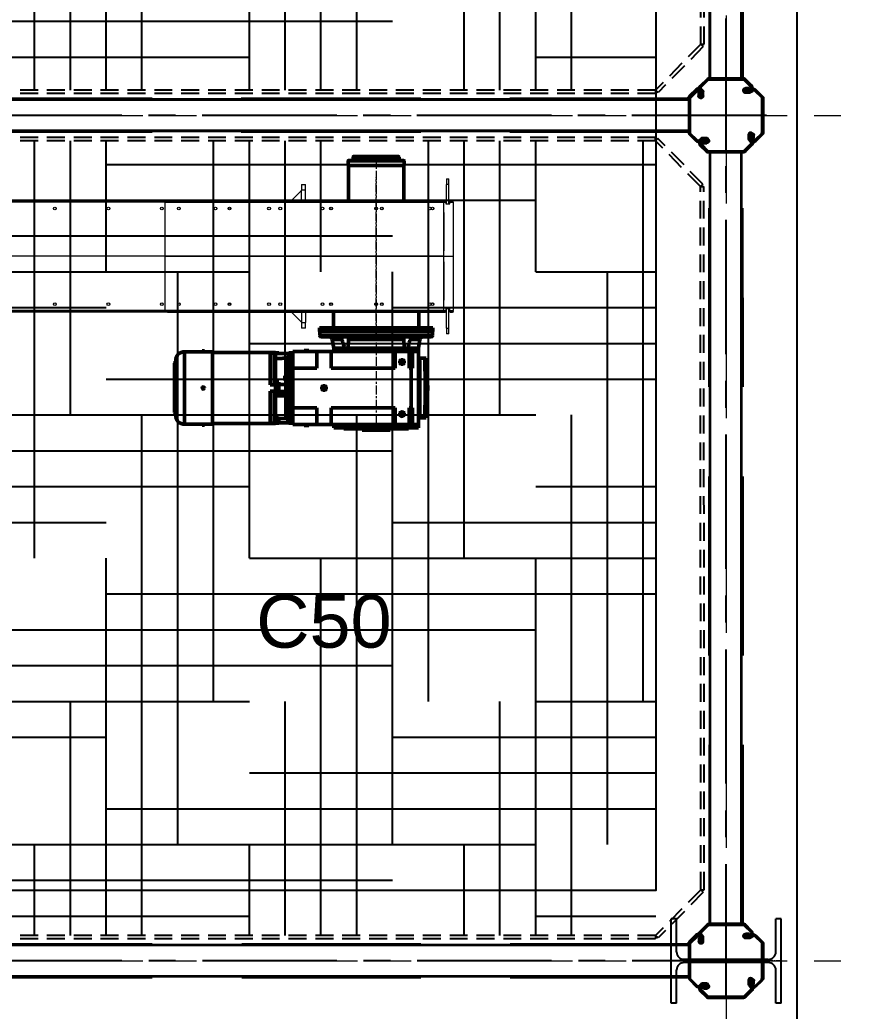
# Model space of a CAD drawing. Header units: millimetres. Extents: x 3220 to 226993, y 817 to 176024.
# Drawn here: x 37794 to 40800, y 67481 to 70998 of the extents above; entities that cross this region are included whole.
import ezdxf

# ---------------------------------------------------------------- set-up
doc = ezdxf.new("R2010")
doc.units = ezdxf.units.MM
for name, pattern in [('AXES', [50.8, 31.75, -6.35, 6.35, -6.35]), ('CENTER', [10.16, 6.35, -1.27, 1.27, -1.27]), ('CENTER2', [28.575, 19.05, -3.175, 3.175, -3.175]), ('GEN3', [6.25, 4.75, -1.5]), ('HIDDEN', [9.525, 6.35, -3.175])]:
    doc.linetypes.add(name, pattern=pattern)
doc.layers.add('3', color=6, linetype='GEN3')
doc.layers.add('cellule', color=7, linetype='Continuous')
doc.layers.add('Axe', color=1, linetype='AXES', lineweight=9)
doc.layers.add('Sichtbare Kanten(DIN)', color=7, linetype='Continuous', lineweight=50, true_color=0x3f3f3f)
doc.layers.add('Sichtbare tangentiale Kanten(DIN)', color=7, linetype='Continuous', lineweight=50, true_color=0x3f3f3f)
doc.styles.add('ARIAL_BOLD', font='arial.ttf')

# ---------------------------------------------------------------- blocks, each defined once
blk = doc.blocks.new("SYST7ME D'AXE")
at = {"layer": 'Axe', "ltscale": 15}
for p, q in [((15000, 18500), (15000, -6500)), ((-500, -3000), (15500, -3000)), ((-500, -6000), (15500, -6000))]:
    blk.add_line(p, q, dxfattribs=at)
blk = doc.blocks.new('palplanche')
at = {"color": 1, "linetype": 'CENTER', "ltscale": 75}
for p, q in [((499.9, 2632.6), (500, -632)), ((642.3, 2500), (-2632, 2500)), ((640.8, -500), (-2632, -500))]:
    blk.add_line(p, q, dxfattribs=at)
at = {"color": 0, "linetype": 'HIDDEN', "ltscale": 100}
for p, q in [((418.9, 2594.3), (418.9, 2599.1)), ((432.3, 2588.3), (432.3, 2593.1)), ((588.3, 2568.8), (593.1, 2568.8)), ((594.3, 2582.2), (599.1, 2582.2)), ((368.5, 2560), (-2367.4, 2560)), ((368.5, 2440), (-2367.4, 2440)), ((412.8, 2432.4), (408, 2432.4)), ((406.8, 2419), (402, 2419)), ((568.7, 2412.9), (568.7, 2408.1)), ((582.1, 2406.9), (582.1, 2402.1)), ((440.5, 2368.6), (439.1, -367.4)), ((560.5, 2368.6), (559.1, -367.4)), ((417.5, -405.7), (417.5, -400.9)), ((430.9, -411.7), (430.9, -406.9)), ((592.9, -417.8), (597.7, -417.8)), ((367.1, -440), (-2367.4, -440)), ((586.9, -431.2), (591.7, -431.2)), ((367.1, -560), (-2367.4, -560)), ((405.4, -581), (400.6, -581)), ((411.4, -567.6), (406.6, -567.6)), ((567.3, -587.1), (567.3, -591.9)), ((580.7, -593.1), (580.7, -597.9))]:
    blk.add_line(p, q, dxfattribs=at)
at = {"color": 4, "linetype": 'ByBlock'}
for p, q in [((361.9, 2438.8), (434.9, 2367.4)), ((434.9, 2367.4), (497.5, 2367.4))]:
    blk.add_line(p, q, dxfattribs=at)
at = {"color": 0, "linetype": 'HIDDEN', "ltscale": 100}
for points in [[(594.3, 2582.2), (594.3, 2570.2, -1), (587.1, 2570.2), (587.1, 2585.2, -0.198912), (588.5, 2588.6), (592.3, 2592.4, 0.414214), (592.3, 2606), (568.5, 2629.8, 0.198912), (561.7, 2632.6), (440.5, 2632.6, 0.198912), (433.7, 2629.8), (410.8, 2606.9, 0.414214), (410.8, 2593.3), (412.9, 2591.2, 0.198912), (419.7, 2588.3), (432.3, 2588.3)], [(599.1, 2582.2), (599.1, 2570.2, -1), (582.3, 2570.2), (582.3, 2585.2, -0.198912), (585.1, 2592), (588.9, 2595.8, 0.414214), (588.9, 2602.6), (565.1, 2626.4, 0.198912), (561.7, 2627.8), (440.5, 2627.8, 0.198912), (437.1, 2626.4), (414.2, 2603.5, 0.414214), (414.2, 2596.7), (416.3, 2594.6, 0.198912), (419.7, 2593.1), (432.3, 2593.1)], [(418.9, 2594.3), (430.9, 2594.3, -1), (430.9, 2587.1), (415.9, 2587.1, -0.198912), (412.5, 2588.6), (408.7, 2592.4, 0.414214), (395.1, 2592.4), (371.3, 2568.6, 0.198912), (368.5, 2561.8), (368.5, 2440.6, 0.198912), (371.3, 2433.8), (394.3, 2410.9, 0.414214), (407.8, 2410.9), (410, 2413, 0.198912), (412.8, 2419.8), (412.8, 2432.4)], [(418.9, 2599.1), (430.9, 2599.1, -1), (430.9, 2582.3), (415.9, 2582.3, -0.198912), (409.1, 2585.2), (405.3, 2589, 0.414214), (398.5, 2589), (374.7, 2565.2, 0.198912), (373.3, 2561.8), (373.3, 2440.6, 0.198912), (374.7, 2437.2), (397.7, 2414.3, 0.414214), (404.4, 2414.3), (406.6, 2416.4, 0.198912), (408, 2419.8), (408, 2432.4)], [(582.1, 2402.1), (570.1, 2402.1, -1), (570.1, 2418.9), (585.1, 2418.9, -0.198912), (591.9, 2416), (595.8, 2412.2, 0.414214), (602.5, 2412.2), (626.3, 2436, 0.198912), (627.7, 2439.4), (627.7, 2560.6, 0.198912), (626.3, 2564), (603.4, 2586.9, 0.414214), (596.6, 2586.9), (594.5, 2584.8, 0.198912), (593.1, 2581.4), (593.1, 2568.8)], [(582.1, 2406.9), (570.1, 2406.9, -1), (570.1, 2414.1), (585.1, 2414.1, -0.198912), (588.5, 2412.7), (592.4, 2408.8, 0.414214), (605.9, 2408.8), (629.7, 2432.6, 0.198912), (632.5, 2439.4), (632.5, 2560.6, 0.198912), (629.7, 2567.4), (606.8, 2590.3, 0.414214), (593.2, 2590.3), (591.1, 2588.2, 0.198912), (588.3, 2581.4), (588.3, 2568.8)], [(402, 2419), (402, 2431, -1), (418.8, 2431), (418.8, 2416, -0.198912), (416, 2409.2), (412.1, 2405.4, 0.414214), (412.1, 2398.6), (435.9, 2374.8, 0.198912), (439.3, 2373.4), (560.5, 2373.4, 0.198912), (563.9, 2374.8), (586.9, 2397.7, 0.414214), (586.9, 2404.5), (584.7, 2406.7, 0.198912), (581.3, 2408.1), (568.7, 2408.1)], [(406.8, 2419), (406.8, 2431, -1), (414, 2431), (414, 2416, -0.198912), (412.6, 2412.6), (408.7, 2408.8, 0.414214), (408.7, 2395.2), (432.5, 2371.4, 0.198912), (439.3, 2368.6), (560.5, 2368.6, 0.198912), (567.3, 2371.4), (590.3, 2394.3, 0.414214), (590.3, 2407.9), (588.1, 2410, 0.198912), (581.3, 2412.9), (568.7, 2412.9)], [(592.9, -417.8), (592.9, -429.8, -1), (585.7, -429.8), (585.7, -414.8, -0.198912), (587.1, -411.4), (590.9, -407.6, 0.414214), (590.9, -394), (567.1, -370.2, 0.198912), (560.3, -367.4), (439.1, -367.4, 0.198912), (432.3, -370.2), (409.4, -393.1, 0.414214), (409.4, -406.7), (411.5, -408.8, 0.198912), (418.3, -411.7), (430.9, -411.7)], [(597.7, -417.8), (597.7, -429.8, -1), (580.9, -429.8), (580.9, -414.8, -0.198912), (583.7, -408), (587.5, -404.2, 0.414214), (587.5, -397.4), (563.7, -373.6, 0.198912), (560.3, -372.2), (439.1, -372.2, 0.198912), (435.7, -373.6), (412.8, -396.5, 0.414214), (412.8, -403.3), (414.9, -405.4, 0.198912), (418.3, -406.9), (430.9, -406.9)], [(417.5, -405.7), (429.5, -405.7, -1), (429.5, -412.9), (414.5, -412.9, -0.198912), (411.1, -411.4), (407.3, -407.6, 0.414214), (393.7, -407.6), (369.9, -431.4, 0.198912), (367.1, -438.2), (367.1, -559.4, 0.198912), (369.9, -566.2), (392.8, -589.1, 0.414214), (406.4, -589.1), (408.6, -587, 0.198912), (411.4, -580.2), (411.4, -567.6)], [(417.5, -400.9), (429.5, -400.9, -1), (429.5, -417.7), (414.5, -417.7, -0.198912), (407.7, -414.8), (403.9, -411, 0.414214), (397.1, -411), (373.3, -434.8, 0.198912), (371.9, -438.2), (371.9, -559.4, 0.198912), (373.3, -562.8), (396.2, -585.7, 0.414214), (403, -585.7), (405.2, -583.6, 0.198912), (406.6, -580.2), (406.6, -567.6)], [(580.7, -597.9), (568.7, -597.9, -1), (568.7, -581.1), (583.7, -581.1, -0.198912), (590.5, -584), (594.3, -587.8, 0.414214), (601.1, -587.8), (624.9, -564, 0.198912), (626.3, -560.6), (626.3, -439.4, 0.198912), (624.9, -436), (602, -413.1, 0.414214), (595.2, -413.1), (593.1, -415.2, 0.198912), (591.7, -418.6), (591.7, -431.2)], [(580.7, -593.1), (568.7, -593.1, -1), (568.7, -585.9), (583.7, -585.9, -0.198912), (587.1, -587.3), (591, -591.2, 0.414214), (604.5, -591.2), (628.3, -567.4, 0.198912), (631.1, -560.6), (631.1, -439.4, 0.198912), (628.3, -432.6), (605.4, -409.7, 0.414214), (591.8, -409.7), (589.7, -411.8, 0.198912), (586.9, -418.6), (586.9, -431.2)], [(400.6, -581), (400.6, -569, -1), (417.4, -569), (417.4, -584, -0.198912), (414.6, -590.8), (410.7, -594.6, 0.414214), (410.7, -601.4), (434.5, -625.2, 0.198912), (437.9, -626.6), (559.1, -626.6, 0.198912), (562.5, -625.2), (585.4, -602.3, 0.414214), (585.4, -595.5), (583.3, -593.3, 0.198912), (579.9, -591.9), (567.3, -591.9)], [(405.4, -581), (405.4, -569, -1), (412.6, -569), (412.6, -584, -0.198912), (411.2, -587.4), (407.3, -591.2, 0.414214), (407.3, -604.8), (431.1, -628.6, 0.198912), (437.9, -631.4), (559.1, -631.4, 0.198912), (565.9, -628.6), (588.8, -605.7, 0.414214), (588.8, -592.1), (586.7, -590, 0.198912), (579.9, -587.1), (567.3, -587.1)]]:
    blk.add_lwpolyline(points, format="xyb", dxfattribs=at)
at = {"layer": '3', "linetype": 'HIDDEN', "ltscale": 10}
for p, q in [((249.2, 2422), (-2250.8, 2422)), ((249.2, 2410.1), (-2250.8, 2410)), ((249.2, 2410.1), (249.2, 2422)), ((259.1, 2418.5), (249.2, 2410.1)), ((409.9, 2247.5), (249.3, 2410)), ((418.4, 2256), (259.1, 2418.5)), ((418.4, 2256), (409.9, 2247.5)), ((409.9, 2247.5), (408.5, -247.5)), ((409.9, 2247.5), (421.9, 2247.5)), ((421.9, 2247.5), (420.5, -247.5)), ((408.5, -247.5), (249.3, -410)), ((417, -256), (257.8, -418.5)), ((417, -256), (408.5, -247.5)), ((408.5, -247.5), (420.5, -247.5)), ((249.2, -410.1), (-2250.8, -410)), ((249.2, -422), (-2250.8, -422)), ((257.8, -418.5), (249.2, -410.1)), ((249.2, -410.1), (249.2, -422))]:
    blk.add_line(p, q, dxfattribs=at)
at = {"layer": 'cellule', "color": 3}
for p, q in [((366.5, 2556.4), (-2369.5, 2556.4)), ((366.5, 2553.4), (-2369.5, 2553.4)), ((366.5, 2445.4), (-2369.5, 2445.4)), ((366.5, 2442.4), (-2369.5, 2442.4)), ((441.5, 2367.4), (441.5, -368)), ((444.5, 2367.4), (444.5, -368)), ((552.5, 2367.4), (552.5, -368)), ((555.5, 2367.4), (555.5, -368)), ((366.5, -443), (-2369.5, -443)), ((366.5, -446), (-2369.5, -446)), ((366.5, -554), (-2369.5, -554)), ((366.5, -557), (-2369.5, -557))]:
    blk.add_line(p, q, dxfattribs=at)
for points in [[(590.7, 2603.3, -0.414214), (590.7, 2591.4), (584.2, 2584.8, 0.198912), (583.1, 2582.3), (583.1, 2568.1, 1), (589.2, 2568.1), (589.2, 2577.7), (594, 2577.7), (594, 2568.1, -1), (578.3, 2568.1), (578.3, 2582.3, -0.198912), (580.8, 2588.2), (587.3, 2594.8, 0.414214), (587.3, 2599.9), (561.7, 2625.5, 0.198912), (559.1, 2626.6), (497, 2626.6), (434.9, 2626.6, 0.198912), (432.4, 2625.5), (409, 2602.2, 0.414214), (409, 2597.1), (415.6, 2590.5, 0.198912), (418.1, 2589.4), (428.6, 2589.4), (428.6, 2584.6), (418.1, 2584.6, -0.198912), (412.2, 2587.1), (405.6, 2593.7, -0.414214), (405.6, 2605.6), (429, 2628.9, -0.198912), (434.9, 2631.4), (497, 2631.4), (559.1, 2631.4, -0.198912), (565.1, 2628.9)], [(394.6, 2591.6, -0.414214), (406.5, 2591.6), (413.1, 2585, 0.198912), (415.7, 2584), (429.8, 2584, 1), (429.8, 2590.1), (420.2, 2590.1), (420.2, 2594.9), (429.8, 2594.9, -1), (429.8, 2579.2), (415.7, 2579.2, -0.198912), (409.7, 2581.7), (403.1, 2588.2, 0.414214), (398, 2588.2), (372.4, 2562.6, 0.198912), (371.3, 2560), (371.3, 2497.9), (371.3, 2435.8, 0.198912), (372.4, 2433.3), (395.7, 2409.9, 0.414214), (400.8, 2409.9), (407.4, 2416.5, 0.198912), (408.5, 2419), (408.5, 2429.5), (413.3, 2429.5), (413.3, 2419, -0.198912), (410.8, 2413.1), (404.2, 2406.5, -0.414214), (392.3, 2406.5), (369, 2429.9, -0.198912), (366.5, 2435.8), (366.5, 2497.9), (366.5, 2560, -0.198912), (369, 2566)], [(602.4, 2407.2, -0.414214), (590.5, 2407.2), (583.9, 2413.8, 0.198912), (581.4, 2414.8), (567.3, 2414.8, 1), (567.3, 2408.7), (576.9, 2408.7), (576.9, 2403.9), (567.3, 2403.9, -1), (567.3, 2419.6), (581.4, 2419.6, -0.198912), (587.3, 2417.1), (593.9, 2410.6, 0.414214), (599, 2410.6), (624.7, 2436.2, 0.198912), (625.7, 2438.8), (625.7, 2500.9), (625.7, 2563, 0.198912), (624.7, 2565.5), (601.3, 2588.9, 0.414214), (596.2, 2588.9), (589.6, 2582.3, 0.198912), (588.6, 2579.8), (588.6, 2569.3), (583.8, 2569.3), (583.8, 2579.8, -0.198912), (586.2, 2585.7), (592.8, 2592.3, -0.414214), (604.7, 2592.3), (628.1, 2568.9, -0.198912), (630.5, 2563), (630.5, 2500.9), (630.5, 2438.8, -0.198912), (628.1, 2432.8)], [(406.3, 2395.5, -0.414214), (406.3, 2407.4), (412.9, 2414, 0.198912), (413.9, 2416.5), (413.9, 2430.7, 1), (407.8, 2430.7), (407.8, 2421.1), (403, 2421.1), (403, 2430.7, -1), (418.7, 2430.7), (418.7, 2416.5, -0.198912), (416.3, 2410.6), (409.7, 2404, 0.414214), (409.7, 2398.9), (435.3, 2373.3, 0.198912), (437.9, 2372.2), (500, 2372.2), (562.1, 2372.2, 0.198912), (564.7, 2373.3), (588, 2396.6, 0.414214), (588, 2401.7), (581.4, 2408.3, 0.198912), (578.9, 2409.4), (568.4, 2409.4), (568.4, 2414.2), (578.9, 2414.2, -0.198912), (584.8, 2411.7), (591.4, 2405.1, -0.414214), (591.4, 2393.2), (568.1, 2369.9, -0.198912), (562.1, 2367.4), (500, 2367.4), (437.9, 2367.4, -0.198912), (432, 2369.9)], [(590.7, -396.1, -0.414214), (590.7, -408), (584.2, -414.6, 0.198912), (583.1, -417.1), (583.1, -431.3, 1), (589.2, -431.3), (589.2, -421.7), (594, -421.7), (594, -431.3, -1), (578.3, -431.3), (578.3, -417.1, -0.198912), (580.8, -411.2), (587.3, -404.6, 0.414214), (587.3, -399.5), (561.7, -373.9, 0.198912), (559.1, -372.8), (497, -372.8), (434.9, -372.8, 0.198912), (432.4, -373.9), (409, -397.2, 0.414214), (409, -402.3), (415.6, -408.9, 0.198912), (418.1, -410), (428.6, -410), (428.6, -414.8), (418.1, -414.8, -0.198912), (412.2, -412.3), (405.6, -405.7, -0.414214), (405.6, -393.8), (429, -370.5, -0.198912), (434.9, -368), (497, -368), (559.1, -368, -0.198912), (565.1, -370.5)], [(394.6, -407.8, -0.414214), (406.5, -407.8), (413.1, -414.4, 0.198912), (415.7, -415.4), (429.8, -415.4, 1), (429.8, -409.3), (420.2, -409.3), (420.2, -404.5), (429.8, -404.5, -1), (429.8, -420.2), (415.7, -420.2, -0.198912), (409.7, -417.7), (403.1, -411.2, 0.414214), (398, -411.2), (372.4, -436.8, 0.198912), (371.3, -439.4), (371.3, -501.5), (371.3, -563.6, 0.198912), (372.4, -566.1), (395.7, -589.5, 0.414214), (400.8, -589.5), (407.4, -582.9, 0.198912), (408.5, -580.4), (408.5, -569.9), (413.3, -569.9), (413.3, -580.4, -0.198912), (410.8, -586.3), (404.2, -592.9, -0.414214), (392.3, -592.9), (369, -569.5, -0.198912), (366.5, -563.6), (366.5, -501.5), (366.5, -439.4, -0.198912), (369, -433.4)], [(602.4, -592.2, -0.414214), (590.5, -592.2), (583.9, -585.6, 0.198912), (581.4, -584.6), (567.3, -584.6, 1), (567.3, -590.7), (576.9, -590.7), (576.9, -595.5), (567.3, -595.5, -1), (567.3, -579.8), (581.4, -579.8, -0.198912), (587.3, -582.3), (593.9, -588.8, 0.414214), (599, -588.8), (624.7, -563.2, 0.198912), (625.7, -560.6), (625.7, -498.5), (625.7, -436.4, 0.198912), (624.7, -433.9), (601.3, -410.5, 0.414214), (596.2, -410.5), (589.6, -417.1, 0.198912), (588.6, -419.6), (588.6, -430.1), (583.8, -430.1), (583.8, -419.6, -0.198912), (586.2, -413.7), (592.8, -407.1, -0.414214), (604.7, -407.1), (628.1, -430.5, -0.198912), (630.5, -436.4), (630.5, -498.5), (630.5, -560.6, -0.198912), (628.1, -566.6)], [(406.3, -603.9, -0.414214), (406.3, -592), (412.9, -585.4, 0.198912), (413.9, -582.9), (413.9, -568.7, 1), (407.8, -568.7), (407.8, -578.3), (403, -578.3), (403, -568.7, -1), (418.7, -568.7), (418.7, -582.9, -0.198912), (416.3, -588.8), (409.7, -595.4, 0.414214), (409.7, -600.5), (435.3, -626.1, 0.198912), (437.9, -627.2), (500, -627.2), (562.1, -627.2, 0.198912), (564.7, -626.1), (588, -602.8, 0.414214), (588, -597.7), (581.4, -591.1, 0.198912), (578.9, -590), (568.4, -590), (568.4, -585.2), (578.9, -585.2, -0.198912), (584.8, -587.7), (591.4, -594.3, -0.414214), (591.4, -606.2), (568.1, -629.5, -0.198912), (562.1, -632), (500, -632), (437.9, -632, -0.198912), (432, -629.5)]]:
    blk.add_lwpolyline(points, format="xyb", close=True, dxfattribs=at)
at = {"layer": 'cellule'}
blk.add_point((625.7, 2563), dxfattribs=at)
at = {"layer": 'cellule', "color": 3}
blk.add_point((625.7, -436.4), dxfattribs=at)
blk = doc.blocks.new('level +22 m')
h = blk.add_hatch()
h.set_pattern_fill('HOUND', color=252, scale=80)
h.paths.add_polyline_path([(2908.5, -18252.5), (2906.1, -18250), (250, -18250), (250, -20910), (2749.2, -20910.1), (2909.9, -20747.5)])
h.paths.add_polyline_path([(5908.5, -18252.5), (5906.1, -18250), (3092.5, -18250), (3090, -18252.5), (3090, -20747.5), (3249.2, -20910), (5749.2, -20910.1), (5909.9, -20747.5)])
h.paths.add_polyline_path([(8908.5, -18252.5), (8906.1, -18250), (6092.5, -18250), (6090, -18252.5), (6090, -20747.5), (6249.2, -20910), (8749.2, -20910.1), (8909.9, -20747.5)])
h.paths.add_polyline_path([(11908.5, -18252.5), (11906.1, -18250), (9092.5, -18250), (9090, -18252.5), (9090, -20747.5), (9249.2, -20910), (11749.2, -20910.1), (11909.9, -20747.5)])
h.paths.add_polyline_path([(14750, -18250), (12092.5, -18250), (12090, -18252.5), (12090, -20747.5), (12249.2, -20910), (14749.2, -20910.1), (14750, -20909.3)])
h.paths.add_polyline_path([(14750, -21090.7), (14749.2, -21089.9), (12249.2, -21090), (12090, -21252.5), (12090, -23747.5), (12249.2, -23910), (14749.2, -23910.1), (14750, -23909.3)])
h.paths.add_polyline_path([(11908.5, -21252.5), (11749.2, -21089.9), (9249.2, -21090), (9090, -21252.5), (9090, -23747.5), (9249.2, -23910), (11749.2, -23910.1), (11909.9, -23747.5)])
h.paths.add_polyline_path([(8908.5, -21252.5), (8749.2, -21089.9), (6249.2, -21090), (6090, -21252.5), (6090, -23747.5), (6249.2, -23910), (8749.2, -23910.1), (8909.9, -23747.5)])
h.paths.add_polyline_path([(5908.5, -21252.5), (5749.2, -21089.9), (3249.2, -21090), (3090, -21252.5), (3090, -23747.5), (3249.2, -23910), (5749.2, -23910.1), (5909.9, -23747.5)])
h.paths.add_polyline_path([(2908.5, -21252.5), (2749.2, -21089.9), (250, -21090), (250, -23910), (2749.2, -23910.1), (2909.9, -23747.5)])
at = {"linetype": 'Continuous'}
for p, q in [((14805, -24150), (14805, -23850)), ((14824, -23850), (14805, -23850)), ((14824, -23967.5), (14824, -23850)), ((15176, -23967.5), (15176, -23850)), ((15195, -23850), (15176, -23850)), ((15195, -24150), (15195, -23850)), ((15149, -23994.5), (14848.9, -23994.5)), ((15149, -24005.5), (14851, -24005.5)), ((14824, -24150), (14824, -24032.5)), ((15176, -24150), (15176, -24032.5)), ((14824, -24150), (14805, -24150)), ((15195, -24150), (15176, -24150))]:
    blk.add_line(p, q, dxfattribs=at)
for points in [[(15250, -24250), (-250, -24250), (-250, 250), (15250, 250)], [(250, -250), (14750, -250), (14750, -23750), (250, -23750)]]:
    blk.add_lwpolyline(points, close=True)
for centre, start, end in [((14851, -23967.5), 180, 270), ((15149, -23967.5), 270, 0), ((14851, -24032.5), 90, 180), ((15149, -24032.5), 0, 90)]:
    blk.add_arc(centre, 27, start, end, dxfattribs=at)
at = {"layer": 'Axe', "color": 1, "linetype": 'CENTER2'}
blk.add_line((15195, -24000), (14805, -24000), dxfattribs=at)
blk.add_blockref("SYST7ME D'AXE", (0, -18000))
at = {"xscale": -1, "rotation": 180}
for p in [(14500, -18500), (14500, -21500)]:
    blk.add_blockref('palplanche', p, dxfattribs=at)
blk = doc.blocks.new('174 t')
at = {"color": 1, "lineweight": 0}
for p, q in [((-12108, 0), (-13131, 0)), ((-13098, 0), (-11098, 0))]:
    blk.add_line(p, q, dxfattribs=at)
at = {"layer": 'Axe'}
for p, q in [((-12858, -354.5), (-12858, 617.2)), ((-12858, 280.1), (-12858, -280.1))]:
    blk.add_line(p, q, dxfattribs=at)
at = {"layer": 'Sichtbare Kanten(DIN)', "color": 30}
for p, q in [((-12905.4, 608.2), (-13008, 608.2)), ((-13008, 608.2), (-13008, 597.2)), ((-12973, 612.2), (-12743, 612.2)), ((-12973, 612.2), (-12973, 608.2)), ((-12948, 612.4), (-12768, 612.4)), ((-12948, 612.4), (-12948, 612.2)), ((-12907.7, 617.2), (-12908, 615.7)), ((-12908, 615.7), (-12808, 615.7)), ((-12908, 615.7), (-12908, 612.4)), ((-12907.7, 617.2), (-12808.3, 617.2)), ((-12905.4, 608.2), (-12895.3, 608.2)), ((-12785.8, 608.2), (-12895.3, 608.2)), ((-12841.5, 600.7), (-12824.5, 600.7)), ((-12841.5, 600.7), (-12841.5, 597.7)), ((-12824.5, 600.7), (-12824.5, 597.7)), ((-12808.3, 617.2), (-12808, 615.7)), ((-12808, 615.7), (-12808, 612.4)), ((-12785.8, 608.2), (-12779, 608.2)), ((-12785.8, 608.2), (-12785.8, 597.2)), ((-12708, 608.2), (-12779, 608.2)), ((-12768, 612.4), (-12768, 612.2)), ((-12743, 612.2), (-12743, 608.2)), ((-12708, 608.2), (-12708, 597.2)), ((-12619.5, 600.7), (-12602.5, 600.7)), ((-12619.5, 600.7), (-12619.5, 597.7)), ((-12602.5, 600.7), (-12602.5, 597.7)), ((-12249, 599.5), (-12241, 599.5)), ((-12249, 599.5), (-12249, 596)), ((-12241, 599.5), (-12241, 596)), ((-13035.8, 573.2), (-13029.9, 573.2)), ((-13029.9, 573.2), (-13012, 573.2)), ((-13013, 563.2), (-13013, 564.5)), ((-13013, 563.2), (-13013, 371.2)), ((-13012, 573.2), (-13012, 563.2)), ((-13012, 572.2), (-13008, 572.2)), ((-12987, 597.2), (-13008, 597.2)), ((-13008, 597.2), (-13008, 337.2)), ((-12987, 537.2), (-12987, 597.2)), ((-12975, 597.2), (-12987, 597.2)), ((-12975, 597.2), (-12975, 537.2)), ((-12975, 597.2), (-12925, 597.2)), ((-12698, 597.2), (-12925, 597.2)), ((-12925, 537.2), (-12925, 597.2)), ((-12841.5, 597.7), (-12824.5, 597.7)), ((-12840.7, 597.7), (-12840.7, 597.2)), ((-12825.2, 597.7), (-12825.2, 597.2)), ((-12698, 597.2), (-12648, 597.2)), ((-12698, 597.2), (-12698, 537.2)), ((-12563, 597.2), (-12648, 597.2)), ((-12648, 537.2), (-12648, 597.2)), ((-12619.5, 597.7), (-12602.5, 597.7)), ((-12618.7, 597.7), (-12618.7, 597.2)), ((-12603.2, 597.7), (-12603.2, 597.2)), ((-12563, 537.2), (-12563, 597.2)), ((-12563, 592.2), (-12558, 592.2)), ((-12548, 592.2), (-12558, 592.2)), ((-12548, 573), (-12548, 584.5)), ((-12513, 590.2), (-12547.5, 590.2)), ((-12547.4, 575.9), (-12538, 575.9)), ((-12544.2, 576.7), (-12544.2, 576)), ((-12538, 575.9), (-12538, 550.3)), ((-12513, 592.2), (-12513, 591.8)), ((-12513, 592.2), (-12501.3, 592.2)), ((-12513, 573.7), (-12513, 591.8)), ((-12501.3, 591.8), (-12513, 591.8)), ((-12501.3, 592.2), (-12501.3, 591.8)), ((-12501.3, 573.2), (-12501.3, 591.8)), ((-12501, 574.5), (-12501.3, 574.5)), ((-12501.3, 573.2), (-12501.3, 494.7)), ((-12501, 592.7), (-12501, 593.2)), ((-12278, 593.2), (-12501, 593.2)), ((-12501, 592.7), (-12482, 592.7)), ((-12501, 592.7), (-12501, 573.9)), ((-12501, 573.9), (-12499, 573.9)), ((-12499, 573.9), (-12499, 478.3)), ((-12496.1, 590.2), (-12496.1, 478.3)), ((-12482, 592.7), (-12482, 478.3)), ((-12278, 596), (-12278, 338.5)), ((-12249, 596), (-12278, 596)), ((-12241, 596), (-12249, 596)), ((-12178.2, 596), (-12241, 596)), ((-12147, 564.7), (-12147, 369.7)), ((-12982, 537.2), (-12987, 537.2)), ((-12975, 537.2), (-12982, 537.2)), ((-12982, 397.2), (-12982, 537.2)), ((-12698, 537.2), (-12925, 537.2)), ((-12563, 537.2), (-12648, 537.2)), ((-12563, 397.2), (-12563, 537.2)), ((-12544.2, 533.3), (-12544.2, 494.7)), ((-12544.2, 533.3), (-12538, 533.2)), ((-12538, 533.2), (-12538, 550.3)), ((-12146.7, 557.5), (-12147, 557.5)), ((-12143, 553.7), (-12143, 380.7)), ((-12501.3, 494.7), (-12545.6, 494.7)), ((-12501.3, 494.7), (-12501.3, 457.2)), ((-13041, 458.7), (-13041, 475.7)), ((-13041, 475.7), (-13038, 475.7)), ((-13041, 458.7), (-13038, 458.7)), ((-13038, 458.7), (-13038, 475.7)), ((-13038, 475), (-13037.7, 475)), ((-13038, 459.5), (-13037.7, 459.5)), ((-13036.5, 447.7), (-13036.5, 464.7)), ((-13036.5, 464.7), (-13033.5, 464.7)), ((-13033.5, 447.7), (-13033.5, 464.3)), ((-13033.5, 464), (-13033.5, 464)), ((-12513, 489.7), (-12545.6, 489.7)), ((-12544.2, 489.7), (-12544.2, 479.8)), ((-12544.2, 479.8), (-12544.2, 454.7)), ((-12513, 489.7), (-12513, 457.2)), ((-12501, 456.1), (-12501, 478.3)), ((-12482, 478.3), (-12501, 478.3)), ((-13036.5, 447.7), (-13033.5, 447.7)), ((-13033.5, 448.5), (-13033.4, 448.5)), ((-12544.2, 454.7), (-12544.2, 453.6)), ((-12538, 453.7), (-12544.2, 453.6)), ((-12538, 453.7), (-12538, 447.5)), ((-12538, 447.5), (-12538, 418.1)), ((-12537.5, 440.4), (-12538, 440.4)), ((-12537.5, 424.9), (-12538, 424.9)), ((-12537.5, 441.1), (-12537.5, 424.1)), ((-12534.5, 441.1), (-12537.5, 441.1)), ((-12534.5, 424.1), (-12537.5, 424.1)), ((-12534.5, 441.1), (-12534.5, 424.1)), ((-12513, 446.7), (-12513, 457.2)), ((-12501.3, 457.2), (-12513, 457.2)), ((-12501.3, 446.5), (-12501.3, 457.2)), ((-12501.3, 446.5), (-12501.3, 362.8)), ((-12501, 456.1), (-12482, 456.1)), ((-12499, 456.1), (-12499, 360.5)), ((-12496.1, 456.1), (-12496.1, 344.2)), ((-12482, 456.1), (-12482, 341.7)), ((-12987, 397.2), (-12982, 397.2)), ((-12987, 337.2), (-12987, 397.2)), ((-12975, 397.2), (-12982, 397.2)), ((-12975, 397.2), (-12975, 337.2)), ((-12698, 397.2), (-12925, 397.2)), ((-12925, 337.2), (-12925, 397.2)), ((-12698, 397.2), (-12698, 337.2)), ((-12563, 397.2), (-12648, 397.2)), ((-12648, 337.2), (-12648, 397.2)), ((-12563, 337.2), (-12563, 397.2)), ((-12538, 418.1), (-12546.6, 418.1)), ((-12544.2, 418.1), (-12544.2, 401.1)), ((-12538, 401.3), (-12544.2, 401.1)), ((-12538, 401.3), (-12538, 384.1)), ((-13029.9, 361.2), (-13035.8, 361.2)), ((-13012, 361.2), (-13029.9, 361.2)), ((-13013, 370), (-13013, 371.2)), ((-13012, 371.2), (-13012, 361.2)), ((-13012, 362.2), (-13008, 362.2)), ((-12548, 358.1), (-12548, 361.5)), ((-12548, 361.5), (-12548, 361.5)), ((-12548, 349.9), (-12548, 358.1)), ((-12538, 358.5), (-12547.3, 358.5)), ((-12538, 384.1), (-12538, 358.5)), ((-12501.3, 345.3), (-12501.3, 362.8)), ((-12501, 360), (-12501.3, 360)), ((-12499, 360.5), (-12501, 360.5)), ((-12501, 360.5), (-12501, 341.7)), ((-12146.7, 377), (-12147, 377)), ((-13008, 326.2), (-13013.6, 294.5)), ((-13008, 337.2), (-12987, 337.2)), ((-13008, 337.2), (-13008, 326.2)), ((-13008, 326.2), (-12968.6, 326.2)), ((-12975, 337.2), (-12987, 337.2)), ((-12975, 337.2), (-12925, 337.2)), ((-12959.3, 326.2), (-12968.6, 326.2)), ((-12959.3, 326.2), (-12905.4, 326.2)), ((-12698, 337.2), (-12925, 337.2)), ((-12895.3, 326.2), (-12905.4, 326.2)), ((-12785.8, 326.2), (-12895.3, 326.2)), ((-12824.5, 336.7), (-12841.5, 336.7)), ((-12841.5, 333.7), (-12841.5, 336.7)), ((-12824.5, 333.7), (-12841.5, 333.7)), ((-12840.7, 336.7), (-12840.7, 337.2)), ((-12825.2, 336.7), (-12825.2, 337.2)), ((-12824.5, 333.7), (-12824.5, 336.7)), ((-12785.8, 337.2), (-12785.8, 326.2)), ((-12779, 326.2), (-12785.8, 326.2)), ((-12779, 326.2), (-12756.7, 326.2)), ((-12747.4, 326.2), (-12756.7, 326.2)), ((-12747.4, 326.2), (-12708, 326.2)), ((-12708, 337.2), (-12708, 326.2)), ((-12708, 326.2), (-12702.4, 294.5)), ((-12698, 337.2), (-12648, 337.2)), ((-12563, 337.2), (-12648, 337.2)), ((-12602.5, 336.7), (-12619.5, 336.7)), ((-12619.5, 333.7), (-12619.5, 336.7)), ((-12602.5, 333.7), (-12619.5, 333.7)), ((-12618.7, 336.7), (-12618.7, 337.2)), ((-12603.2, 336.7), (-12603.2, 337.2)), ((-12602.5, 333.7), (-12602.5, 336.7)), ((-12563, 342.2), (-12558, 342.2)), ((-12548, 342.2), (-12558, 342.2)), ((-12548, 342.3), (-12548, 349.9)), ((-12513, 344.3), (-12547.6, 344.3)), ((-12501.3, 345.3), (-12547.5, 345.3)), ((-12513, 344.3), (-12513, 342.2)), ((-12513, 342.2), (-12501.3, 342.2)), ((-12501.3, 345.3), (-12501.3, 342.2)), ((-12501, 341.2), (-12501, 341.7)), ((-12482, 341.7), (-12501, 341.7)), ((-12278, 341.2), (-12501, 341.2)), ((-12249, 338.5), (-12278, 338.5)), ((-12249, 338.5), (-12241, 338.5)), ((-12249, 335), (-12249, 338.5)), ((-12241, 335), (-12249, 335)), ((-12178.2, 338.5), (-12241, 338.5)), ((-12241, 335), (-12241, 338.5)), ((-13053, 286.2), (-12663, 286.2)), ((-12657, 266.2), (-13059, 266.2)), ((-13059, 254.2), (-13059, 266.2)), ((-12657, 254.2), (-13059, 254.2)), ((-13058, 281.2), (-13058, 266.2)), ((-13009, 198.2), (-13009, 254.2)), ((-12707, 198.2), (-12707, 254.2)), ((-12658, 281.2), (-12658, 266.2)), ((-12657, 254.2), (-12657, 266.2)), ((-12956.5, -322.6), (-12956.5, -198.2)), ((-12759.5, -322.6), (-12759.5, -198.2)), ((-12957, -322.6), (-12759, -322.6)), ((-12957, -338.5), (-12957, -322.6)), ((-12955, -340.5), (-12761, -340.5)), ((-12939.5, -351.8), (-12939.5, -341.5)), ((-12776.5, -351.8), (-12776.5, -341.5)), ((-12759, -338.5), (-12759, -322.6)), ((-12936.7, -354.5), (-12779.2, -354.5))]:
    blk.add_line(p, q, dxfattribs=at)
at = {"layer": 'Sichtbare Kanten(DIN)', "color": 30, "lineweight": 0}
for p, q in [((-13116, 275), (-13116, 255)), ((-13116, 275), (-13108, 275)), ((-13116, 255), (-13116, 186.4)), ((-13108, 255), (-13108, 275)), ((-13108, 255), (-13108, 186.4)), ((-12608, 255), (-12593, 255)), ((-12608, 255), (-12608, 235)), ((-12593, 235), (-12593, 255)), ((-12608, 198.2), (-12608, 235)), ((-12593, 198.2), (-12593, 235)), ((-12557.2, 198.2), (-12593, 234)), ((-13131, 196.2), (-13131, 198)), ((-13131, 196.2), (-13131, 192.3)), ((-13131, 0.1), (-13131, 192.3)), ((-13121, 198.2), (-13129, 198.2)), ((-13119, 198), (-13119, 196.2)), ((-13119, 192.3), (-13119, 196.2)), ((-13119, 192.3), (-13119, 186.4)), ((-13119, 186.4), (-13105, 186.4)), ((-13105, 196.2), (-13105, 198)), ((-13105, 196.2), (-13105, 192.3)), ((-13105, 186.4), (-13105, 192.3)), ((-12118, 198.2), (-13103, 198.2)), ((-13098, 185), (-13098, 156)), ((-13097, 185), (-13098, 185)), ((-13097, 196.2), (-13097, 197.3)), ((-13097, 196.2), (-13097, 192.3)), ((-13097, 0.1), (-13097, 192.3)), ((-13087, 198.2), (-11109, 198.2)), ((-12108, 196.2), (-12108, 197.3)), ((-12108, 196.2), (-12108, 192.3)), ((-12108, 0.1), (-12108, 192.3)), ((-13098, 156), (-13097, 156)), ((-13098, 20), (-13098, 156)), ((-12342.6, 168), (-12333.4, 168)), ((-13131, 0.1), (-13131, -0.1)), ((-13097, 20), (-13098, 20)), ((-13098, 20), (-13098, -20)), ((-13097, 0.1), (-13097, -0.1)), ((-12108, 0.1), (-12108, -0.1)), ((-13131, -192.3), (-13131, -0.1)), ((-13098, -156), (-13098, -20)), ((-13098, -20), (-13097, -20)), ((-13097, -192.4), (-13097, -0.1)), ((-12108, -192.3), (-12108, -0.1)), ((-13098, -156), (-13098, -185)), ((-13097, -156), (-13098, -156)), ((-12333.4, -168), (-12342.6, -168)), ((-13131, -192.3), (-13131, -196.2)), ((-13131, -198), (-13131, -196.2)), ((-13129, -198.2), (-13121, -198.2)), ((-13119, -186.4), (-13119, -192.3)), ((-13105, -186.4), (-13119, -186.4)), ((-13119, -196.2), (-13119, -192.3)), ((-13119, -196.2), (-13119, -198)), ((-13116, -186.4), (-13116, -255)), ((-13108, -186.4), (-13108, -255)), ((-13105, -192.3), (-13105, -186.4)), ((-13105, -192.3), (-13105, -196.2)), ((-13105, -198), (-13105, -196.2)), ((-13103, -198.2), (-12118, -198.2)), ((-13098, -185), (-13097, -185)), ((-13097, -192.4), (-13097, -196.2)), ((-13097, -197.3), (-13097, -196.2)), ((-11109, -198.2), (-13087, -198.2)), ((-12608, -198.2), (-12608, -235)), ((-12593, -198.2), (-12593, -235)), ((-12593, -234), (-12557.2, -198.2)), ((-12108, -192.3), (-12108, -196.2)), ((-12108, -197.3), (-12108, -196.2)), ((-12608, -235), (-12608, -255)), ((-12593, -255), (-12593, -235)), ((-13116, -255), (-13116, -275)), ((-13108, -275), (-13116, -275)), ((-13108, -275), (-13108, -255)), ((-12593, -255), (-12608, -255))]:
    blk.add_line(p, q, dxfattribs=at)
at = {"layer": 'Sichtbare Kanten(DIN)', "color": 30}
for centre, radius in [((-12950, 559.7), 8), ((-12950, 559.7), 6.39), ((-12673, 467.2), 8), ((-12673, 467.2), 6.39), ((-12245, 467.2), 4), ((-12950, 374.7), 8), ((-12950, 374.7), 6.39)]:
    blk.add_circle(centre, radius, dxfattribs=at)
at = {"layer": 'Sichtbare Kanten(DIN)', "color": 30, "lineweight": 0}
for centre, radius in [((-13058, 170), 5), ((-13058, 170), 4.5), ((-13048, 170), 5), ((-12878, 170), 5), ((-12878, 170), 4.5), ((-12858, 170), 5), ((-12698, 170), 5), ((-12698, 170), 4.5), ((-12668, 170), 5), ((-12518, 170), 5), ((-12478, 170), 5), ((-12338, 170), 5), ((-12288, 170), 5), ((-12158, 170), 5), ((-12098, 170), 5), ((-11908, 170), 5), ((-11718, 170), 5), ((-13058, -170), 5), ((-13058, -170), 4.5), ((-13048, -170), 5), ((-12878, -170), 5), ((-12878, -170), 4.5), ((-12858, -170), 5), ((-12698, -170), 5), ((-12698, -170), 4.5), ((-12668, -170), 5), ((-12518, -170), 5), ((-12478, -170), 5), ((-12338, -170), 5), ((-12288, -170), 5), ((-12158, -170), 5), ((-12098, -170), 5), ((-11908, -170), 5), ((-11718, -170), 5)]:
    blk.add_circle(centre, radius, dxfattribs=at)
at = {"layer": 'Sichtbare Kanten(DIN)', "color": 30}
for centre, radius, start, end in [((-10535.8, 467.2), 2502.2, 177.5721, 179.8225), ((-12178.2, 564.7), 31.2, 0, 90), ((-12146.7, 553.7), 3.75, 0, 90), ((-10535.8, 467.2), 2502.2, 180.1775, 182.4279), ((-12178.2, 369.7), 31.2, 270, 0), ((-12146.7, 380.7), 3.75, 270, 0), ((-13053, 281.2), 5, 90, 180), ((-13023.4, 296.2), 10, 270, 350), ((-12692.6, 296.2), 10, 190, 270), ((-12663, 281.2), 5, 0, 90), ((-12955, -338.5), 2, 180, 270), ((-12940.5, -341.5), 1, 0, 90), ((-12775.5, -341.5), 1, 90, 180), ((-12761, -338.5), 2, 270, 0), ((-12936.7, -351.8), 2.75, 180, 270), ((-12779.2, -351.8), 2.75, 270, 0)]:
    blk.add_arc(centre, radius, start, end, dxfattribs=at)
at = {"layer": 'Sichtbare Kanten(DIN)', "color": 30, "lineweight": 0}
for centre, start, end in [((-13092, 156), 180, 213.5573), ((-12848, 170), 157.6684, 202.3316), ((-13092, -156), 146.4427, 180), ((-12848, -170), 157.6684, 202.3316)]:
    blk.add_arc(centre, 6, start, end, dxfattribs=at)
at = {"layer": 'Sichtbare Kanten(DIN)', "color": 30, "extrusion": (0, 0, -1)}
for centre, major_axis, ratio, start_param, end_param in [((-10569.5, 467.2), (0, 2472.1), 0.996195, 4.669498, 4.75528), ((-13114.9, 563.2), (-102.9, 0), 0.087489, 3.002045, 3.141593), ((-13114.9, 371.2), (102.9, 0), 0.087489, 0, 0.139548)]:
    blk.add_ellipse(centre, major_axis=major_axis, ratio=ratio, start_param=start_param, end_param=end_param, dxfattribs=at)
at = {"layer": 'Sichtbare Kanten(DIN)', "color": 30, "lineweight": 0, "extrusion": (0, 0, -1)}
for centre, major_axis, start_param, end_param in [((-13129, 198), (-2, 0), 0, 1.570796), ((-13121, 198), (2, 0), 4.712389, 6.283185), ((-13103, 198), (-2, 0), 0, 1.570796), ((-12118, 197.3), (10, 0), 4.712389, 6.283185), ((-13129, -198), (-2, 0), 4.712389, 6.283185), ((-13121, -198), (2, 0), 0, 1.570796), ((-13103, -198), (-2, 0), 4.712389, 6.283185), ((-12118, -197.3), (10, 0), 0, 1.570796)]:
    blk.add_ellipse(centre, major_axis=major_axis, ratio=0.087156, start_param=start_param, end_param=end_param, dxfattribs=at)
at = {"layer": 'Sichtbare Kanten(DIN)', "color": 30, "lineweight": 0}
for centre, start_param, end_param in [((-13087, 197.3), 4.712389, 6.283185), ((-13087, -197.3), 0, 1.570796)]:
    blk.add_ellipse(centre, major_axis=(-10, 0), ratio=0.087156, start_param=start_param, end_param=end_param, dxfattribs=at)
at = {"layer": 'Sichtbare Kanten(DIN)', "color": 30}
for points, knots in [([(-12548, 584.5), (-12548, 584.5), (-12548, 584.5), (-12548, 584.6), (-12548, 584.6), (-12548, 584.6), (-12548, 584.6), (-12548, 584.7), (-12548, 584.8), (-12548, 584.9), (-12548, 585), (-12548, 585.3), (-12548, 585.5), (-12548, 586.1), (-12548, 586.5), (-12548, 587.6), (-12548, 588.2), (-12548, 591.1), (-12548, 592.2), (-12548, 592.2)], [0.000019, 0.000019, 0.000019, 0.000019, 0.01628, 0.01628, 0.029258, 0.029258, 0.055217, 0.055217, 0.107141, 0.107141, 0.211015, 0.211015, 0.418866, 0.418866, 0.834956, 0.834956, 1.668546, 1.668546, 5.003391, 5.003391, 5.003391, 5.003391]), ([(-12544.2, 576.7), (-12544.7, 579), (-12545.3, 581.2), (-12546.2, 584.9), (-12546.6, 586.3), (-12547.1, 588.4), (-12547.2, 589.1), (-12547.6, 590.5), (-12547.8, 591.3), (-12547.9, 592), (-12548, 592.1), (-12548, 592.2)], [0, 0, 0, 0, 0.743709, 0.743709, 1.163517, 1.163517, 1.384961, 1.384961, 1.6465, 1.6465, 1.697897, 1.697897, 1.697897, 1.697897]), ([(-12548, 361.5), (-12548, 364.1), (-12548, 366.8), (-12548, 372.4), (-12548, 375.3), (-12548, 380.4), (-12548, 382.5), (-12548, 387.5), (-12548, 390.4), (-12548, 397.5), (-12548, 401.6), (-12548, 408.4), (-12548, 410.9), (-12548, 416.3), (-12548, 419.3), (-12548, 425.7), (-12548, 429.2), (-12548, 437.5), (-12548, 442.4), (-12548, 449.8), (-12548, 452.2), (-12548, 459.6), (-12548, 464.5), (-12548, 471.9), (-12548, 474.4), (-12548, 479.3), (-12548, 481.8), (-12548, 486.4), (-12548, 488.6), (-12548, 492.8), (-12548, 494.8), (-12548, 500.6), (-12548, 504.3), (-12548, 509.6), (-12548, 511.2), (-12548, 515.7), (-12548, 518.7), (-12548, 524.1), (-12548, 526.5), (-12548, 533.2), (-12548, 537.3), (-12548, 544.3), (-12548, 547.2), (-12548, 552.2), (-12548, 554.2), (-12548, 559.3), (-12548, 562.2), (-12548, 566.4), (-12548, 567.7), (-12548, 569.7), (-12548, 570.4), (-12548, 571.3), (-12548, 571.7), (-12548, 572.2), (-12548, 572.3), (-12548, 572.6), (-12548, 572.6), (-12548, 572.8), (-12548, 572.8), (-12548, 572.9), (-12548, 572.9), (-12548, 573)], [0.000042, 0.000042, 0.000042, 0.000042, 1.083797, 1.083797, 2.196445, 2.196445, 2.953241, 2.953241, 3.9798, 3.9798, 5.376748, 5.376748, 6.187625, 6.187625, 7.124052, 7.124052, 8.205, 8.205, 9.692249, 9.692249, 10.433218, 10.433218, 11.915102, 11.915102, 12.654749, 12.654749, 13.393951, 13.393951, 14.053462, 14.053462, 14.669746, 14.669746, 15.818388, 15.818388, 16.317371, 16.317371, 17.24607, 17.24607, 18.050227, 18.050227, 19.43562, 19.43562, 20.453754, 20.453754, 21.204398, 21.204398, 22.308127, 22.308127, 22.849388, 22.849388, 23.117283, 23.117283, 23.250538, 23.250538, 23.316991, 23.316991, 23.350173, 23.350173, 23.366754, 23.366754, 23.38365, 23.38365, 23.38365, 23.38365]), ([(-12546.3, 550.3), (-12546.5, 551.4), (-12546.6, 552.7), (-12546.9, 555.7), (-12547, 557.4), (-12547.2, 560.7), (-12547.3, 562.3), (-12547.5, 565.2), (-12547.5, 566.5), (-12547.6, 568.5), (-12547.6, 569.3), (-12547.6, 570.5), (-12547.6, 571), (-12547.6, 571.7), (-12547.6, 571.8), (-12547.6, 572.1), (-12547.6, 572.2), (-12547.6, 572.4), (-12547.6, 572.6), (-12547.6, 572.8), (-12547.6, 572.9), (-12547.6, 573.4), (-12547.6, 573.7), (-12547.6, 574.3), (-12547.6, 574.6), (-12547.5, 575.3), (-12547.5, 575.7), (-12547.4, 575.9), (-12547.4, 575.9), (-12547.4, 575.9)], [0.000003, 0.000003, 0.000003, 0.000003, 0.483208, 0.483208, 1.002583, 1.002583, 1.478965, 1.478965, 1.893518, 1.893518, 2.16521, 2.16521, 2.362493, 2.362493, 2.436614, 2.436614, 2.486719, 2.486719, 2.535465, 2.535465, 2.602931, 2.602931, 2.760606, 2.760606, 2.971401, 2.971401, 3.380511, 3.380511, 3.545168, 3.545168, 3.545168, 3.545168]), ([(-12545.6, 489.7), (-12545.6, 490.6), (-12545.6, 491.4), (-12545.6, 493.1), (-12545.6, 493.9), (-12545.6, 494.7)], [0.000001, 0.000001, 0.000001, 0.000001, 0.2551783, 0.2551783, 0.5103557, 0.5103557, 0.5103557, 0.5103557]), ([(-13037.8, 457.7), (-13037.8, 457.7), (-13037.8, 458), (-13037.7, 458.9), (-13037.7, 459.7), (-13037.7, 461.3), (-13037.7, 462.4), (-13037.7, 464.8), (-13037.7, 466), (-13037.7, 468.4), (-13037.7, 469.7), (-13037.7, 472), (-13037.7, 473.1), (-13037.7, 474.8), (-13037.7, 475.5), (-13037.8, 476.5), (-13037.8, 476.7), (-13037.8, 476.7), (-13037.8, 476.7), (-13037.8, 476.5), (-13037.8, 475.7), (-13037.8, 475.4), (-13037.9, 475)], [2.862929, 2.862929, 2.862929, 2.862929, 3.22081, 3.22081, 3.578691, 3.578691, 3.936542, 3.936542, 4.294393, 4.294393, 4.652244, 4.652244, 5.010095, 5.010095, 5.367976, 5.367976, 5.725858, 5.725858, 5.725858, 6.083739, 6.083739, 6.285181, 6.285181, 6.285181, 6.285181]), ([(-13037.9, 459.5), (-13037.8, 459.1), (-13037.8, 458.7), (-13037.8, 458), (-13037.8, 457.7), (-13037.8, 457.7)], [8.0294628, 8.0294628, 8.0294628, 8.0294628, 8.230905, 8.230905, 8.5887863, 8.5887863, 8.5887863, 8.5887863]), ([(-13033.8, 465.7), (-13033.9, 465.7), (-13033.9, 465.5), (-13034, 464.9), (-13034, 464.8), (-13034, 464.7)], [0, 0, 0, 0, 0.3584595, 0.3584595, 0.4213495, 0.4213495, 0.4213495, 0.4213495]), ([(-13034, 447.7), (-13033.9, 447.6), (-13033.9, 447.5), (-13033.9, 447), (-13033.8, 446.7), (-13033.6, 446.7), (-13033.6, 447), (-13033.4, 447.9), (-13033.4, 448.7), (-13033.3, 450.3), (-13033.2, 451.4), (-13033.2, 453.8), (-13033.2, 455), (-13033.2, 457.4), (-13033.2, 458.7), (-13033.3, 461), (-13033.3, 462.1), (-13033.4, 463.8), (-13033.5, 464.5), (-13033.6, 465.5), (-13033.7, 465.7), (-13033.8, 465.7)], [2.44385, 2.44385, 2.44385, 2.44385, 2.50673, 2.50673, 2.865242, 2.865242, 3.223702, 3.223702, 3.582162, 3.582162, 3.93996, 3.93996, 4.297758, 4.297758, 4.655609, 4.655609, 5.01346, 5.01346, 5.371973, 5.371973, 5.730486, 5.730486, 5.730486, 5.730486]), ([(-12546.6, 418.1), (-12546.7, 418.1), (-12546.8, 418.1), (-12547, 418.5), (-12547.1, 419.1), (-12547.3, 420.7), (-12547.3, 421.6), (-12547.5, 423.6), (-12547.5, 424.7), (-12547.5, 426.3), (-12547.5, 426.8), (-12547.5, 427.7), (-12547.5, 428.1), (-12547.6, 428.6), (-12547.6, 428.7), (-12547.6, 429), (-12547.6, 429.1), (-12547.6, 429.3), (-12547.6, 429.4), (-12547.6, 429.6), (-12547.6, 429.8), (-12547.5, 430.3), (-12547.5, 430.6), (-12547.5, 431.5), (-12547.5, 432), (-12547.5, 433.7), (-12547.5, 435), (-12547.4, 437.7), (-12547.3, 439.1), (-12547.1, 441.9), (-12547, 443.2), (-12546.8, 445.1), (-12546.7, 445.8), (-12546.5, 446.9), (-12546.4, 447.3), (-12546.3, 447.5)], [0.394517, 0.394517, 0.394517, 0.394517, 0.646079, 0.646079, 1.15347, 1.15347, 1.613649, 1.613649, 2.001269, 2.001269, 2.168014, 2.168014, 2.286122, 2.286122, 2.33168, 2.33168, 2.36308, 2.36308, 2.394185, 2.394185, 2.438288, 2.438288, 2.547319, 2.547319, 2.698193, 2.698193, 3.077101, 3.077101, 3.532378, 3.532378, 4.036204, 4.036204, 4.395287, 4.395287, 4.727888, 4.727888, 4.727888, 4.727888]), ([(-12546.3, 447.5), (-12546, 448.5), (-12545.6, 449.5), (-12544.9, 451.5), (-12544.5, 452.6), (-12544.2, 453.6)], [0.000002, 0.000002, 0.000002, 0.000002, 1.072886, 1.072886, 2.247468, 2.247468, 2.247468, 2.247468]), ([(-12546.3, 384.1), (-12546.4, 383.4), (-12546.5, 382.5), (-12546.7, 380.6), (-12546.8, 379.6), (-12547, 376.9), (-12547.1, 375.2), (-12547.3, 372), (-12547.4, 370.5), (-12547.5, 367.9), (-12547.5, 366.7), (-12547.6, 364.9), (-12547.6, 364.3), (-12547.6, 363.4), (-12547.6, 363.2), (-12547.6, 362.8), (-12547.6, 362.7), (-12547.6, 362.4), (-12547.6, 362.3), (-12547.6, 362.1), (-12547.6, 362), (-12547.6, 361.7), (-12547.6, 361.5), (-12547.6, 360.8), (-12547.6, 360.3), (-12547.5, 359.4), (-12547.5, 359), (-12547.4, 358.6), (-12547.4, 358.5), (-12547.3, 358.5)], [-4.726862, -4.726862, -4.726862, -4.726862, -4.401869, -4.401869, -4.052201, -4.052201, -3.547202, -3.547202, -3.09012, -3.09012, -2.708966, -2.708966, -2.466386, -2.466386, -2.363953, -2.363953, -2.307913, -2.307913, -2.261178, -2.261178, -2.206412, -2.206412, -2.109531, -2.109531, -1.83437, -1.83437, -1.434527, -1.434527, -1.184049, -1.184049, -1.184049, -1.184049]), ([(-12547.5, 345.3), (-12546.9, 347.9), (-12546.3, 350.6), (-12545.4, 355), (-12545, 356.8), (-12544.7, 358.5)], [0.000002, 0.000002, 0.000002, 0.000002, 0.810298, 0.810298, 1.351734, 1.351734, 1.351734, 1.351734]), ([(-12968.6, 326.2), (-12968.8, 325.8), (-12969, 325.4), (-12970.1, 323.3), (-12970.8, 321.4), (-12972.3, 317.5), (-12973, 315.4), (-12975, 309.3), (-12976.2, 305), (-12977.9, 298.6), (-12978.4, 296.6), (-12978.9, 294.5)], [6.78751, 6.78751, 6.78751, 6.78751, 6.915051, 6.915051, 7.531467, 7.531467, 8.147883, 8.147883, 9.380715, 9.380715, 9.969922, 9.969922, 9.969922, 9.969922]), ([(-12955.9, 294.5), (-12956, 296.6), (-12956, 298.6), (-12956.3, 305), (-12956.6, 309.3), (-12957.3, 315.4), (-12957.5, 317.5), (-12958.1, 321.4), (-12958.5, 323.3), (-12959.1, 325.4), (-12959.2, 325.8), (-12959.3, 326.2)], [1.876457, 1.876457, 1.876457, 1.876457, 2.465664, 2.465664, 3.698496, 3.698496, 4.314912, 4.314912, 4.931328, 4.931328, 5.058869, 5.058869, 5.058869, 5.058869]), ([(-12756.7, 326.2), (-12756.8, 325.8), (-12756.9, 325.4), (-12757.5, 323.3), (-12757.9, 321.4), (-12758.5, 317.5), (-12758.7, 315.4), (-12759.4, 309.3), (-12759.7, 305), (-12760, 298.6), (-12760, 296.6), (-12760.1, 294.5)], [6.78751, 6.78751, 6.78751, 6.78751, 6.915051, 6.915051, 7.531467, 7.531467, 8.147883, 8.147883, 9.380715, 9.380715, 9.969922, 9.969922, 9.969922, 9.969922]), ([(-12737.1, 294.5), (-12737.6, 296.6), (-12738.1, 298.6), (-12739.8, 305), (-12741, 309.3), (-12743, 315.4), (-12743.7, 317.5), (-12745.2, 321.4), (-12745.9, 323.3), (-12747, 325.4), (-12747.2, 325.8), (-12747.4, 326.2)], [1.876457, 1.876457, 1.876457, 1.876457, 2.465664, 2.465664, 3.698496, 3.698496, 4.314912, 4.314912, 4.931328, 4.931328, 5.058869, 5.058869, 5.058869, 5.058869]), ([(-12547.6, 344.3), (-12547.6, 344.4), (-12547.6, 344.6), (-12547.5, 344.9), (-12547.5, 345.1), (-12547.5, 345.3)], [0.0000025, 0.0000025, 0.0000025, 0.0000025, 0.2553152, 0.2553152, 0.5106253, 0.5106253, 0.5106253, 0.5106253]), ([(-12978.9, 294.5), (-12979.2, 293.5), (-12979.6, 292.6), (-12980.8, 290.7), (-12981.8, 289.8), (-12984.2, 287.9), (-12985.7, 287.1), (-12988.3, 286.4), (-12989.4, 286.2), (-12990.4, 286.2)], [3.523756, 3.523756, 3.523756, 3.523756, 3.838499, 3.838499, 4.256698, 4.256698, 4.750817, 4.750817, 5.082609, 5.082609, 5.082609, 5.082609]), ([(-12957.2, 286.2), (-12956.8, 286.2), (-12956.5, 286.4), (-12956, 287.2), (-12955.8, 287.9), (-12955.7, 289.8), (-12955.8, 290.9), (-12955.8, 292.9), (-12955.9, 293.7), (-12955.9, 294.5)], [1.588824, 1.588824, 1.588824, 1.588824, 1.939966, 1.939966, 2.398781, 2.398781, 2.867627, 2.867627, 3.144028, 3.144028, 3.144028, 3.144028]), ([(-12760.1, 294.5), (-12760.1, 293.5), (-12760.2, 292.6), (-12760.3, 290.7), (-12760.3, 289.8), (-12760.2, 287.9), (-12760, 287.1), (-12759.4, 286.4), (-12759.1, 286.2), (-12758.8, 286.2)], [3.523756, 3.523756, 3.523756, 3.523756, 3.838499, 3.838499, 4.256698, 4.256698, 4.750817, 4.750817, 5.082609, 5.082609, 5.082609, 5.082609]), ([(-12725.6, 286.2), (-12726.7, 286.2), (-12727.8, 286.4), (-12730.4, 287.2), (-12731.8, 287.9), (-12734.2, 289.8), (-12735.3, 290.9), (-12736.5, 292.9), (-12736.9, 293.7), (-12737.1, 294.5)], [1.588824, 1.588824, 1.588824, 1.588824, 1.939966, 1.939966, 2.398781, 2.398781, 2.867627, 2.867627, 3.144028, 3.144028, 3.144028, 3.144028])]:
    blk.add_open_spline(points, degree=3, knots=knots, dxfattribs=at)
for points in [[(-12544.2, 576), (-12544.2, 576), (-12544.2, 575.9), (-12544.2, 575.9)], [(-12544.2, 576), (-12543.3, 576), (-12542.5, 575.9), (-12541.6, 575.9)], [(-12538, 575.8), (-12529.8, 575.5), (-12521.3, 575.2), (-12513, 575)], [(-12544.2, 533.3), (-12544.9, 538.9), (-12545.6, 544.7), (-12546.3, 550.3)], [(-12513, 479.2), (-12523.2, 479.4), (-12534, 479.6), (-12544.2, 479.8)], [(-12544.2, 454.7), (-12534.1, 454.8), (-12523.4, 455), (-12513, 455.2)], [(-12546.3, 384.1), (-12545.6, 389.6), (-12544.9, 395.5), (-12544.2, 401.1)], [(-12548, 342.2), (-12547.8, 342.8), (-12547.7, 343.5), (-12547.5, 344.3)], [(-12548, 342.3), (-12548, 342.2), (-12548, 342.2), (-12548, 342.2)]]:
    blk.add_open_spline(points, degree=3, dxfattribs=at)
for points, weights in [([(-12501.3, 573.2), (-12507.1, 573.4), (-12513, 573.7)], [1.00000075019, 1.00000387488, 1.00000074524]), ([(-12499, 573.9), (-12497.7, 581.5), (-12496.1, 590.2)], [1, 1.00251467074, 1]), ([(-12496.1, 590.2), (-12489.1, 591.5), (-12482, 592.7)], [1, 1.00005027759, 1]), ([(-12501.3, 446.5), (-12507.1, 446.6), (-12513, 446.7)], [1.0000007502, 1.00000387495, 1.00000074525]), ([(-12538, 361.5), (-12519.5, 362.1), (-12501.3, 362.8)], [1.00000772954, 1.00002322243, 1.0000015457]), ([(-12496.1, 344.2), (-12497.7, 353), (-12499, 360.5)], [1, 1.00251467074, 1]), ([(-12482, 341.7), (-12489.1, 343), (-12496.1, 344.2)], [1, 1.00005027759, 1])]:
    blk.add_rational_spline(points, weights, degree=2, dxfattribs=at)
at = {"layer": 'Sichtbare tangentiale Kanten(DIN)', "color": 30}
for p, q in [((-12905.4, 597.2), (-12905.4, 608.2)), ((-12895.3, 597.2), (-12895.3, 608.2)), ((-12779, 597.2), (-12779, 608.2)), ((-13013, 563.2), (-13012, 563.2)), ((-13012, 563.2), (-13008, 563.2)), ((-12558, 584.5), (-12563, 584.5)), ((-12558, 573), (-12563, 573)), ((-12558, 592.2), (-12558, 584.5)), ((-12558, 584.5), (-12558, 573)), ((-12558, 584.5), (-12548, 584.5)), ((-12558, 573), (-12558, 361.5)), ((-12558, 573), (-12548, 573)), ((-12178.2, 596), (-12178.2, 338.5)), ((-12546.3, 550.3), (-12538, 550.3)), ((-12146.7, 557.5), (-12146.7, 377)), ((-12546.3, 447.5), (-12538, 447.5)), ((-13013, 371.2), (-13012, 371.2)), ((-13012, 371.2), (-13008, 371.2)), ((-12558, 361.5), (-12563, 361.5)), ((-12558, 361.5), (-12558, 349.9)), ((-12558, 361.5), (-12548, 361.5)), ((-12546.3, 384.1), (-12538, 384.1)), ((-12905.4, 326.2), (-12905.4, 337.2)), ((-12895.3, 326.2), (-12895.3, 337.2)), ((-12779, 326.2), (-12779, 337.2)), ((-12558, 349.9), (-12563, 349.9)), ((-12558, 349.9), (-12558, 342.2)), ((-12558, 349.9), (-12548, 349.9)), ((-12548, 342.3), (-12547.5, 344.3)), ((-13013.6, 294.5), (-12978.9, 294.5)), ((-12955.9, 294.5), (-12760.1, 294.5)), ((-12737.1, 294.5), (-12702.4, 294.5)), ((-13058, 281.2), (-12658, 281.2)), ((-12957, -338.5), (-12759, -338.5)), ((-12939.5, -341.5), (-12776.5, -341.5)), ((-12939.5, -351.8), (-12776.5, -351.8))]:
    blk.add_line(p, q, dxfattribs=at)
at = {"layer": 'Sichtbare tangentiale Kanten(DIN)', "color": 30, "lineweight": 0}
for p, q in [((-13108, 255), (-13116, 255)), ((-12593, 235), (-12608, 235)), ((-13119, 196.2), (-13131, 196.2)), ((-13119, 192.3), (-13131, 192.3)), ((-12108, 196.2), (-13105, 196.2)), ((-12108, 192.3), (-13105, 192.3)), ((-13097, 196.2), (-11099, 196.2)), ((-13097, 192.3), (-11099, 192.3)), ((-13119, -192.3), (-13131, -192.3)), ((-13119, -196.2), (-13131, -196.2)), ((-12108, -192.3), (-13105, -192.3)), ((-12108, -196.2), (-13105, -196.2)), ((-13097, -192.4), (-11099, -192.4)), ((-13097, -196.2), (-11099, -196.2)), ((-12608, -235), (-12593, -235)), ((-13116, -255), (-13108, -255))]:
    blk.add_line(p, q, dxfattribs=at)

msp = doc.modelspace()

# ---------------------------------------------------------------- block references
at = {"color": 2}
msp.add_blockref('level +22 m', (25300, 91659.2), dxfattribs=at)
at = {"rotation": 180}
msp.add_blockref('174 t', (26200, 70159.2), dxfattribs=at)

# ---------------------------------------------------------------- texts
at = {"color": 30, "insert": (38872.7, 68863.1), "char_height": 187.5, "width": 453.658, "attachment_point": 5, "style": 'ARIAL_BOLD'}
msp.add_mtext('C50', dxfattribs=at)

doc.saveas('drawing.dxf')
